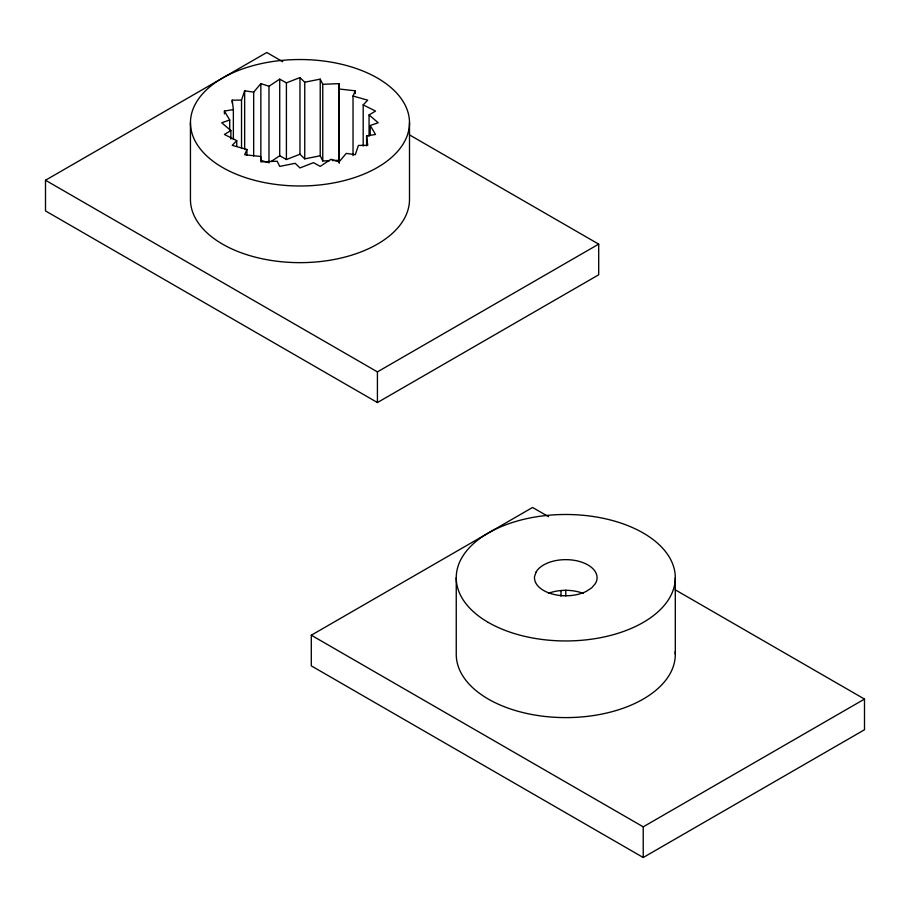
<?xml version="1.0" encoding="UTF-8"?>
<svg xmlns="http://www.w3.org/2000/svg" width="910" height="910" viewBox="0 0 910 910"><rect width="100%" height="100%" fill="white"/><g stroke="black" fill="none" stroke-linecap="round" stroke-linejoin="round"><path stroke-width="1.36" d="M241.525 148.353L241.525 100.089L244.654 90.818L253.674 92.126L260.851 83.64L268.985 86.257L279.723 79.136L286.411 82.867L299.97 77.589L304.748 82.207L304.748 158.852L320.218 155.781L322.766 160.956L329.568 160.683M241.525 100.089L232.221 100.18L233.358 109.598L224.406 111.066L229.718 120.006L221.733 122.759L230.878 130.596L224.406 134.452L236.748 140.652L232.221 145.338L246.917 149.49L244.654 154.7L260.704 156.509L260.851 161.878L277.175 161.218L279.723 166.393L295.193 163.322L299.97 167.929L313.54 162.651L320.218 166.393L330.956 159.261L339.089 161.878L346.266 153.392L355.287 154.7L358.415 145.429L367.72 145.338L366.593 135.92L375.534 134.452L370.222 125.523L378.207 122.759L369.062 114.933L375.534 111.066L363.192 104.866L367.72 100.18L353.023 96.028L355.287 90.818L339.237 89.021L339.089 83.64L322.766 84.3L320.218 79.136L304.748 82.207M271.135 161.48L279.723 155.781L279.723 79.136M409.386 134.828L598.7 244.13L598.7 274.786L377.423 402.538L45.5 210.915L45.5 180.248L266.778 52.496L282.76 61.721M45.5 180.248L377.423 371.883L598.7 244.13M675.186 589.782L864.5 699.085L864.5 729.752L643.222 857.504L311.3 665.87L311.3 635.214L532.577 507.462L548.559 516.687M311.3 635.214L643.222 826.837L864.5 699.085M279.723 155.781L286.411 159.523L299.97 154.245L304.748 158.852M332.286 160.569L339.089 160.296L339.089 83.64M267.824 162.537L260.851 160.296L260.851 83.64M339.089 160.296L339.157 162.981M675.3 577.725L675.3 654.37M643.222 826.837L643.222 857.504M565.77 590.181L565.77 595.868M560.992 590.533L560.992 596.209M456.251 577.725L456.251 654.37A109.53 63.234 0 0 0 568.147 717.592A109.53 63.234 0 0 0 675.197 651.628M409.5 122.759A109.53 63.234 0 0 1 245.211 177.518A109.53 63.234 0 0 1 245.211 68A109.53 63.234 0 0 1 409.5 122.759L409.5 199.415A109.53 63.234 0 0 1 299.97 262.649A109.53 63.234 0 0 1 190.44 199.415L190.44 122.759M377.423 371.883L377.423 402.538M370.222 125.523L370.222 135.453M369.062 114.933L369.062 136.216M366.593 135.92L366.593 145.862M363.192 104.866L363.192 146.032M355.287 90.818L355.287 93.662M353.023 96.028L353.023 155.655M339.237 89.021L339.237 162.833M322.766 84.3L322.766 160.956M320.218 79.136L320.218 155.781M299.97 77.589L299.97 154.245M286.411 82.867L286.411 159.523M268.985 86.257L268.985 162.913M253.674 92.126L253.674 156.008M246.917 149.49L246.917 155.166M244.654 90.818L244.654 149.024M236.748 140.652L236.748 146.328M233.358 109.598L233.358 139.412M232.221 100.18L232.221 103.012M230.878 130.596L230.878 139.105M229.718 120.006L229.718 129.937M224.406 111.066L224.406 113.909M548.48 593.32A31.293 18.064 0 0 1 583.253 593.4M536.172 571.855L534.557 576.474A31.293 18.064 0 0 0 551.835 593.9A31.293 18.064 0 0 0 586.324 591.352L591.728 587.814L595.367 583.594A31.293 18.064 0 0 0 575.939 560.628A31.293 18.064 0 0 0 536.172 571.855M488.329 622.44A109.53 63.234 0 0 0 671.569 594.082A109.53 63.234 0 0 0 537.423 516.641A109.53 63.234 0 0 0 488.329 622.44"/></g></svg>
